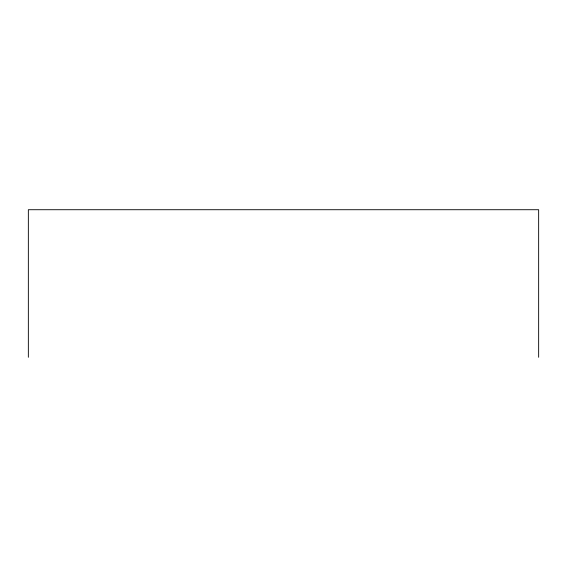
<?xml version="1.0" encoding="UTF-8"?>
<svg xmlns="http://www.w3.org/2000/svg" width="567" height="567" viewBox="0 0 567 567"><rect width="100%" height="100%" fill="white"/><g stroke="black" fill="none" stroke-linecap="round" stroke-linejoin="round"><path stroke-width="0.85" d="M538.65 357.281L538.65 209.719L28.35 209.719L28.35 357.281"/></g></svg>
